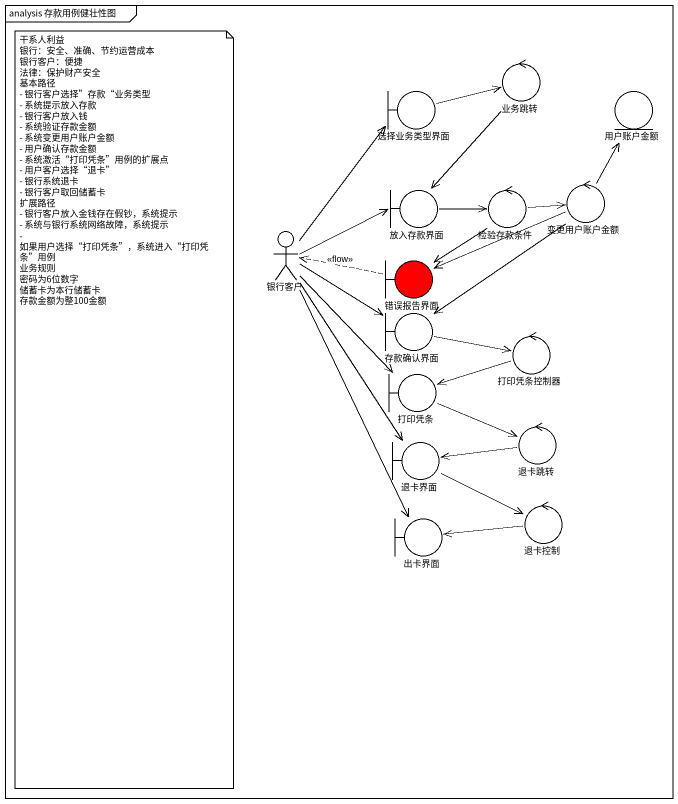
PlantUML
@startuml
mainframe analysis 存款用例健壮性图
control 业务跳转
boundary 选择业务类型界面
entity 用户账户金额
boundary 放入存款界面
control 检验存款条件
control 变更用户账户金额
actor 银行客户
boundary 错误报告界面 #FF0000
boundary 存款确认界面
control 打印凭条控制器
boundary 打印凭条
control 退卡跳转
boundary 退卡界面
control 退卡控制
boundary 出卡界面
业务跳转 --> 放入存款界面
选择业务类型界面 -right-> 业务跳转
放入存款界面 -right-> 检验存款条件
检验存款条件 -right-> 变更用户账户金额
检验存款条件 --> 错误报告界面
变更用户账户金额 -up-> 用户账户金额
变更用户账户金额 -left-> 错误报告界面
变更用户账户金额 --> 存款确认界面
银行客户 -up-> 选择业务类型界面
银行客户 -right-> 放入存款界面
银行客户 -right-> 存款确认界面
银行客户 --> 打印凭条
银行客户 --> 退卡界面
银行客户 --> 出卡界面
错误报告界面 .left.> 银行客户 : <<flow>>
存款确认界面 -right-> 打印凭条控制器
打印凭条控制器 -left-> 打印凭条
打印凭条 -right-> 退卡跳转
退卡跳转 -left-> 退卡界面
退卡界面 -right-> 退卡控制
退卡控制 -left-> 出卡界面
note as N1
  干系人利益
  银行：安全、准确、节约运营成本
  银行客户：便捷
  法律：保护财产安全
  基本路径
  - 银行客户选择”存款“业务类型
  - 系统提示放入存款
  - 银行客户放入钱
  - 系统验证存款金额
  - 系统变更用户账户金额
  - 用户确认存款金额
  - 系统激活“打印凭条”用例的扩展点
  - 用户客户选择“退卡”
  - 银行系统退卡
  - 银行客户取回储蓄卡
  扩展路径
  - 银行客户放入金钱存在假钞，系统提示
  - 系统与银行系统网络故障，系统提示
  - 如果用户选择“打印凭条”，系统进入“打印凭条”用例
  业务规则
  密码为6位数字
  储蓄卡为本行储蓄卡
  存款金额为整100金额
end note
@enduml
